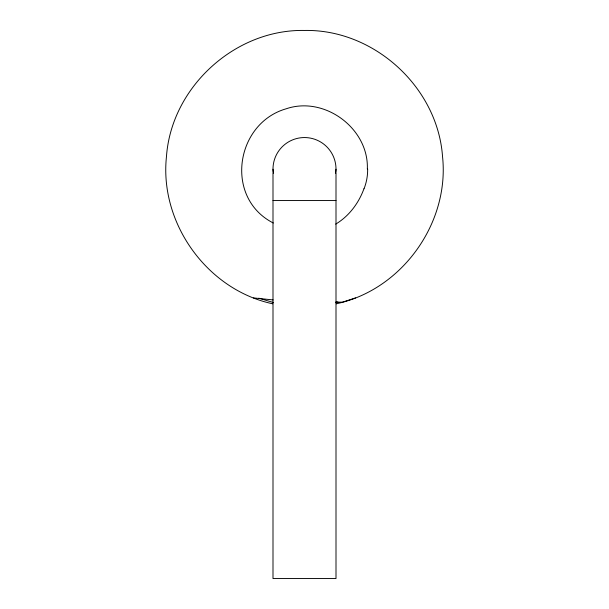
<?xml version="1.0" encoding="UTF-8"?>
<svg xmlns="http://www.w3.org/2000/svg" width="609" height="609" viewBox="0 0 609 609"><rect width="100%" height="100%" fill="white"/><g stroke="black" fill="none" stroke-linecap="round" stroke-linejoin="round"><path stroke-width="0.91" d="M367.341 169.051C368.894 128.469 324.483 95.621 286.131 108.805C235.386 123.368 224.104 197.963 273.296 223.001M335.628 173.268L336.001 169.195M363.961 188.714C358.731 203.14 349.003 216.187 335.719 224.104M336.176 303.815C401.773 289.991 449.716 223.122 442.537 156.597C437.643 87.216 374.033 29.095 304.5 30.45C234.967 29.095 171.357 87.216 166.463 156.597C159.284 223.122 207.227 289.991 272.824 303.815M338.376 302.3L341.999 302.3L355.519 297.915M337.858 301.767L335.772 302.262M272.999 200.551L336.001 200.551M335.468 302.292L341.999 302.3M253.481 297.915L273.114 299.925M273.319 302.475L258.779 298.182M272.999 169.195L273.372 173.268M336.001 172.781L336.001 578.55L272.999 578.55L272.999 172.781M273.129 171.905A31.501 31.501 0 0 1 304.485 137.55A31.501 31.501 0 0 1 335.871 171.883M367.646 169.043A51.719 51.704 66.8 0 1 364.045 188.744"/></g></svg>
